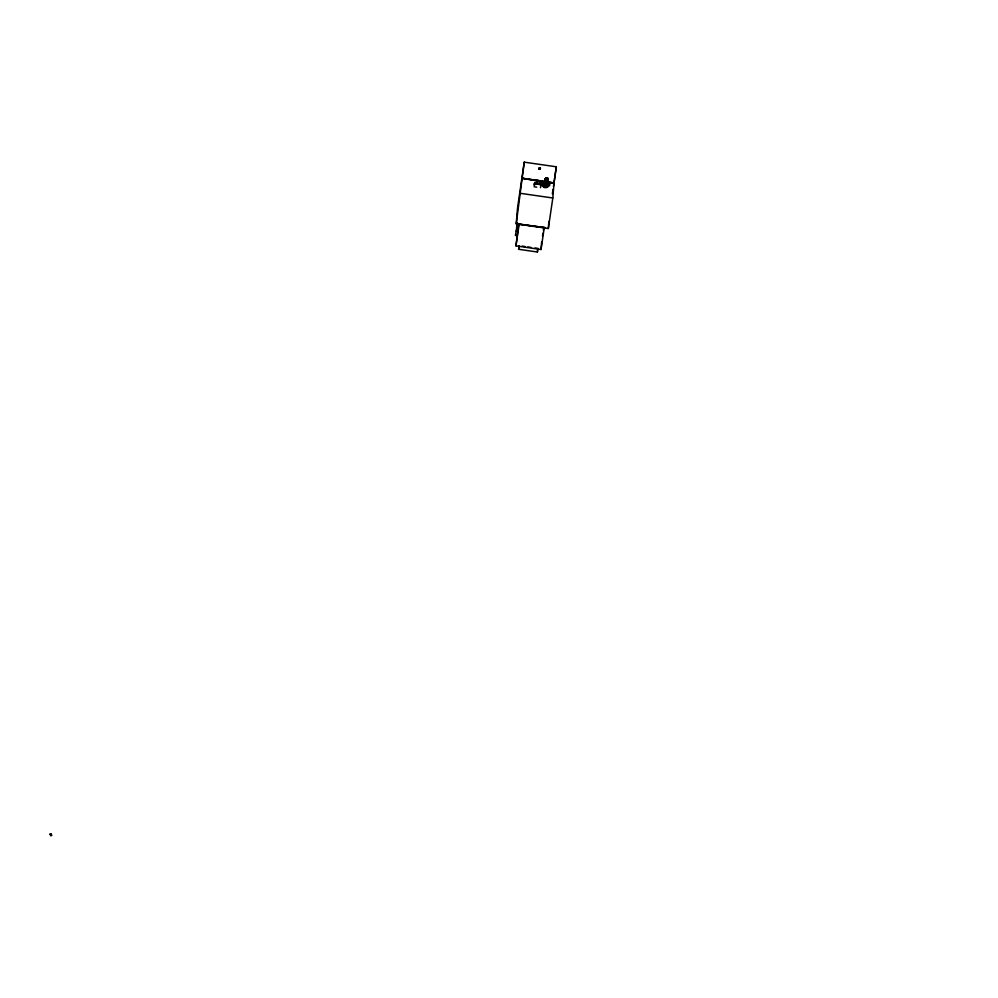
<?xml version="1.0" encoding="UTF-8"?>
<svg xmlns="http://www.w3.org/2000/svg" width="998" height="998" viewBox="0 0 998 998"><rect width="100%" height="100%" fill="white"/><g stroke="black" fill="none" stroke-linecap="round" stroke-linejoin="round"><path stroke-width="1.5" d="M545.282 181.773C542.862 180.201 551.233 183.582 546.941 178.729C544.958 176.92 542.737 187.761 547.079 184.256C547.553 183.956 542.45 184.443 545.22 182.035M546.255 177.831C551.17 178.892 544.097 177.557 546.879 178.667C548.201 178.467 543.448 179.403 546.517 178.904C543.037 178.966 548.064 182.796 547.802 180.002C547.827 180.588 547.79 180.401 547.765 181.187C542.263 179.765 547.914 180.9 547.79 180.139M546.804 180.962C541.465 177.332 552.231 182.646 545.419 178.804C547.59 178.006 547.478 179.952 546.767 177.943M545.469 178.754L547.004 180.114L548.089 179.116L545.419 178.979L545.419 179.964L546.904 180.576C548.626 178.218 546.343 178.867 545.844 178.143M546.929 183.919C547.391 186.139 540.392 183.844 547.079 183.158A1.41 0.636 13.6 0 1 546.405 183.981A1.41 0.636 13.6 0 1 544.534 183.195L544.234 183.757L545.669 182.434C540.654 186.589 550.085 183.233 546.58 184.056C540.442 182.572 550.584 184.767 545.719 182.971C542.163 180.551 547.952 185.067 547.328 182.247M545.008 183.657L544.446 182.734L545.557 182.958L544.584 183.17A1.41 0.636 13.6 0 1 545.657 182.584C543.112 182.172 546.717 185.029 544.621 183.295M547.49 179.702L547.44 180.451A1.41 0.636 13.6 0 0 547.528 179.366L547.727 180.713L545.794 180.488M547.029 184.63C546.417 182.21 547.727 186.589 545.008 183.607M545.906 178.268C553.516 184.842 538.77 178.355 548.239 179.378C545.544 177.494 547.927 179.74 546.343 178.118M548.725 184.805A4.479 0.911 8.4 0 0 547.902 184.518A3.618 0.736 8.4 0 1 542.139 183.445A3.618 0.736 8.4 0 1 545.831 182.971C550.422 183.283 542.663 185.566 545.557 182.958M546.505 178.966L545.419 178.979L547.079 179.777L545.382 179.066L546.505 179.029A1.41 0.636 13.6 0 0 545.444 179.765C544.995 180.788 544.908 179.727 546.405 179.366C544.334 179.939 546.63 180.75 545.569 179.116M547.89 180.8L546.131 181.337L545.145 180.376L545.781 180.588M544.247 183.595L544.397 184.306L544.92 183.295M540.429 168.45L540.205 169.124M544.247 183.969L546.916 184.231M545.207 182.222C544.808 183.782 543.835 181.948 546.143 183.582C549.861 183.545 542.026 183.57 545.32 181.561M546.156 183.657L547.403 183.208L547.353 182.197M546.792 180.962L547.79 180.738M547.914 180.626C547.702 181.761 546.442 182.784 545.17 180.326M546.492 181.973L545.145 180.875L546.991 181.811M534.317 184.356L534.392 183.32M50.898 835.002L50.96 834.241M547.927 181.998L554.04 182.883L552.817 198.003L548.326 228.517L516.24 223.876L517.488 208.295L524.237 162.163L556.323 166.791L553.99 183.17L547.902 182.285M515.517 235.403L515.579 234.63L517.101 234.854L517.039 235.628L515.517 235.403L517.401 222.629M516.191 230.925C519.234 232.759 514.98 224.039 518.498 225.648M544.259 227.656L541.041 249.5L515.966 245.882L518.573 224.862M516.24 223.876L524.237 162.163M535.053 247.978L537.934 248.39L537.411 252.007L518.636 249.288L518.86 246.518M537.298 182.796L534.728 183.033L541.016 183.931L540.679 186.127M535.901 182.958L539.893 183.407L539.793 184.181L535.814 183.482M539.581 184.069L539.943 180.962L538.783 180.551L536.874 180.364L536.026 183.595M540.904 185.304L540.978 184.268M541.016 183.931L540.504 187.699M537.411 252.007L537.635 249.226M541.041 249.5L541.652 241.915M548.326 228.517L548.888 221.431M547.553 182.484L546.255 183.258L544.833 182.484A1.41 0.649 13.6 0 1 545.357 181.711C544.409 180.513 545.12 184.443 544.397 183.495M545.07 181.199L545.133 180.576M546.991 183.495L546.442 184.455L547.515 182.534A1.41 0.649 13.6 0 1 546.442 183.121A1.41 0.649 13.6 0 1 544.796 182.434L547.49 182.634L546.792 183.258M545.657 181.149L547.59 181.274L546.941 181.985M546.904 178.792L547.478 178.492L546.442 178.43M545.831 184.967L544.421 184.206L546.43 184.78M546.093 183.906L546.642 183.919M545.831 180.176L545.282 179.465L546.33 180.451L548.102 180.226M534.778 182.434L534.217 186.788L536.737 187.162M534.716 184.231L534.866 183.333M535.215 184.056L535.315 183.47M540.442 184.979L540.604 183.956M540.567 185.079L540.716 184.181M547.615 180.663L547.403 181.249M545.507 179.515L545.681 178.654L548.351 178.729M552.356 193.899L553.017 189.371M553.466 186.339L556.323 166.791M515.966 245.882L519.185 224.039L545.232 227.669L518.224 224.101M518.636 249.288L519.172 245.683M534.392 185.216L534.666 183.17M542.5 236.089L542.937 233.183M543.361 230.264L543.798 227.357M545.594 181.648L546.056 181.698M545.245 182.035L544.783 182.908L544.671 181.985M548.201 178.442L546.717 179.079M538.783 168.138L538.733 168.837M538.895 168.188L538.945 168.949M544.746 182.933L547.303 183.395M545.582 183.532L545.07 183.32A1.397 0.636 13.6 0 0 544.571 184.343A1.397 0.636 13.6 0 0 546.63 184.78A1.397 0.636 13.6 0 0 546.467 183.769M546.679 181.362L545.145 180.376M544.708 182.584L545.657 182.497M548.027 180.251L547.49 180.376A1.41 0.636 13.6 0 1 545.444 179.765L548.114 179.902M544.446 182.896L545.257 182.098M547.44 180.526L546.38 180.251L547.877 180.314M547.004 183.894L547.079 183.158M546.118 179.116L545.619 178.467M548.164 179.827L547.865 180.476M545.806 178.679L546.63 178.567L545.657 178.605M544.584 183.769L544.596 182.996M545.232 179.79L545.844 179.515M545.27 179.815L546.417 179.378M544.609 182.073L521.917 178.33M547.914 179.964L548.039 179.153L548.214 179.827M547.578 179.964L546.48 179.84M545.033 183.058L544.596 183.121M547.341 180.85L546.829 180.788M546.467 184.343L545.407 184.331M545.469 179.59L546.38 179.565M544.92 183.358L544.434 184.256M545.307 181.736L521.942 178.168L544.896 181.486M547.927 179.852L547.029 179.939L547.553 179.403M547.154 183.407L545.12 183.195M543.186 186.539C543.224 188.784 551.47 187.063 544.184 186.514M546.854 183.058L544.821 182.434L545.694 183.071M539.693 167.789L540.168 168.113M539.631 169.373L538.995 169.161M547.89 182.085L554.002 182.971M534.629 183.769L540.904 184.68M520.731 193.375L552.817 198.003M522.054 246.107L524.948 246.518M527.83 246.93L530.724 247.354M544.771 184.58L545.869 184.805M548.014 179.278L547.116 178.617M540.13 167.864L540.417 168.5M546.742 183.145A3.618 0.736 8.4 0 1 548.027 184.543M547.066 183.033A4.479 0.911 8.4 0 1 548.513 184.767A4.479 0.911 8.4 0 1 541.253 183.37A4.479 0.911 8.4 0 1 545.943 182.821M549.324 185.092A4.479 0.911 8.4 0 1 545.357 185.828A4.479 0.911 8.4 0 1 541.141 183.981M542.5 183.782A4.479 0.911 8.4 0 1 543.498 183.794M50.062 834.116L50.761 835.837L51.784 835.451L51.073 833.717L50.062 834.116M543.374 186.264L547.191 186.975L543.374 186.264M542.949 186.164L547.665 187.075L542.949 186.164M545.981 184.318L544.908 184.056L545.981 184.356"/></g></svg>
